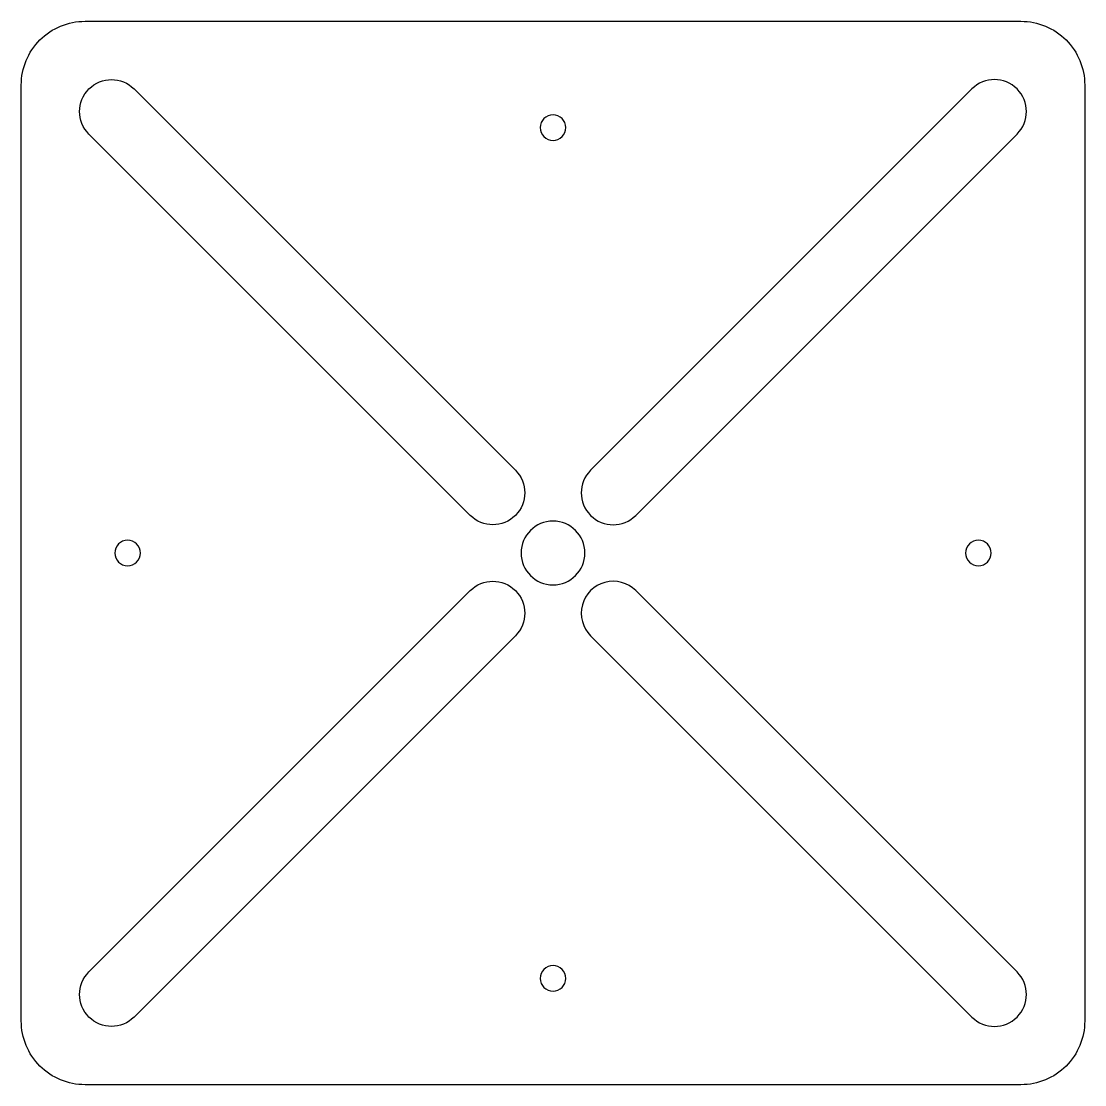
# Model space of a CAD drawing. Header units: millimetres. Extents: x -15 to 235, y 0 to 250.
import ezdxf

# ---------------------------------------------------------------- set-up
doc = ezdxf.new("R2010")
doc.units = ezdxf.units.MM

msp = doc.modelspace()

# ---------------------------------------------------------------- linework, layer by layer
at = {"layer": 'INTERIOR_PROFILES'}
for points in [[(0.91, 223.48, -1), (11.52, 234.09), (101.16, 144.45, -1), (90.55, 133.84)], [(129.45, 133.84), (219.09, 223.48, 1), (208.48, 234.09), (118.84, 144.45, 1)], [(11.52, 15.91, -1), (0.91, 26.52), (90.55, 116.16, -1), (101.16, 105.55)], [(219.09, 26.52), (129.45, 116.16, 1), (118.84, 105.55), (208.48, 15.91, 1)]]:
    msp.add_lwpolyline(points, format="xyb", close=True, dxfattribs=at)
at = {"layer": 'INTERIOR_PROFILES', "extrusion": (0, 0, -1)}
for centre, radius in [((-110, 225), 3), ((-110, 125), 7.5), ((-10, 125), 3), ((-210, 125), 3), ((-110, 25), 3)]:
    msp.add_circle(centre, radius, dxfattribs=at)
at = {"layer": 'OUTER_PROFILES'}
msp.add_lwpolyline([(-15, 235, -0.414214), (0, 250), (220, 250, -0.414214), (235, 235), (235, 15, -0.414214), (220, 0), (0, 0, -0.414214), (-15, 15)], format="xyb", close=True, dxfattribs=at)

doc.saveas('drawing.dxf')
